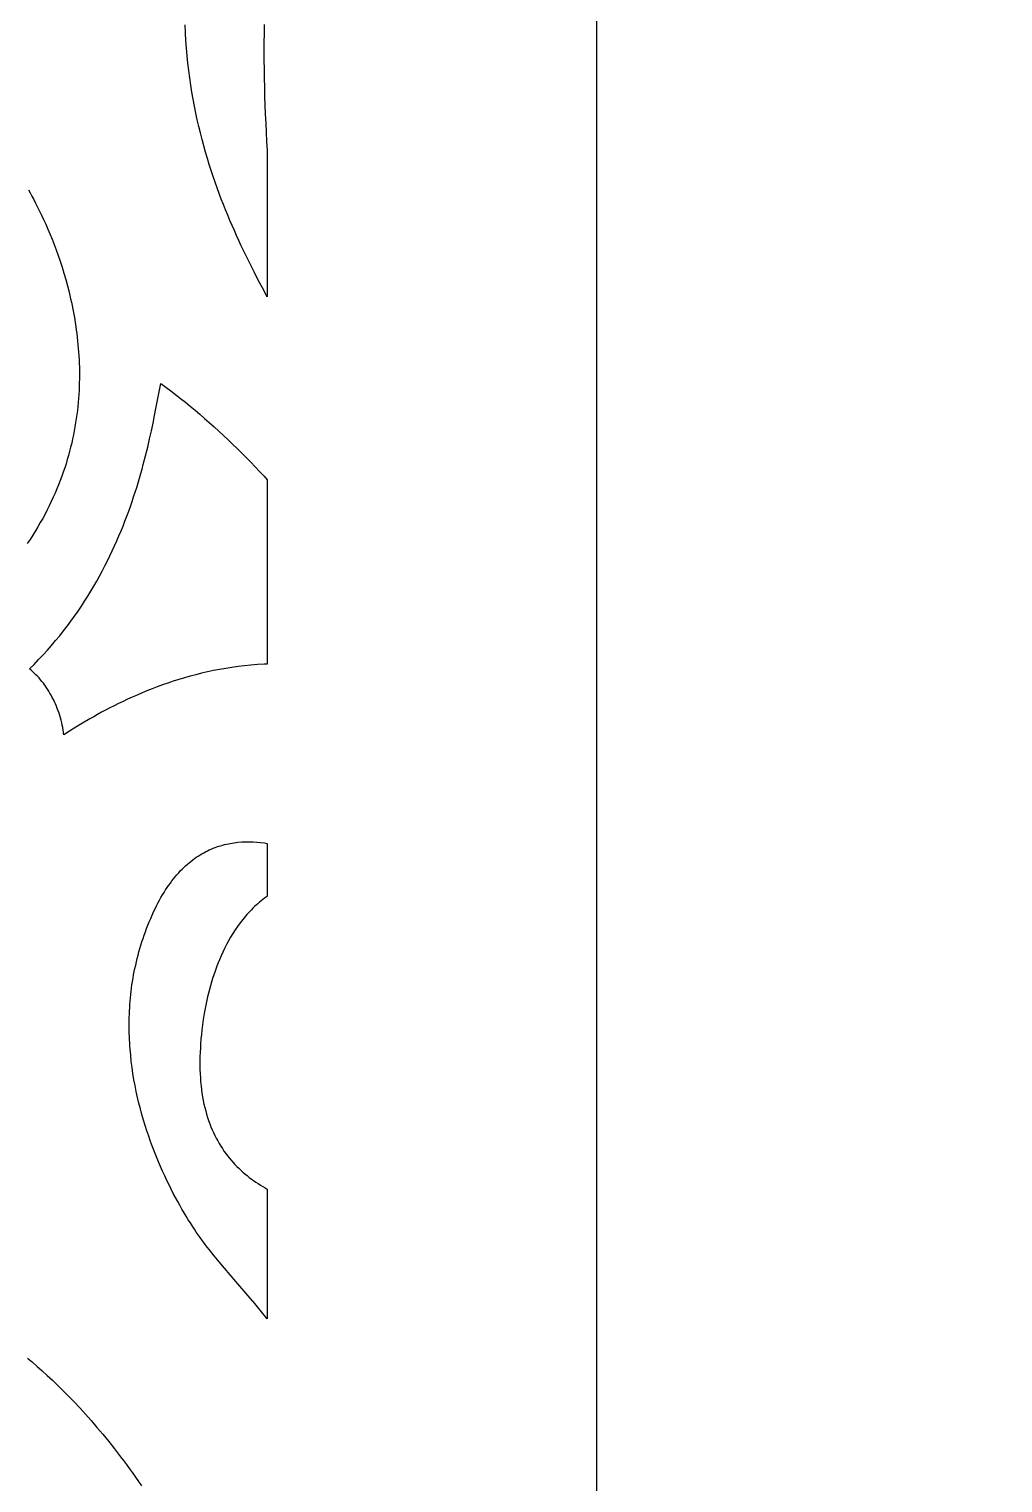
# Model space of a CAD drawing. Extents: x -750 to 750, y -1000 to 1000.
# Drawn here: x -580.4 to -462.2, y -766.8 to -590.3 of the extents above; entities that cross this region are included whole.
import ezdxf

# ---------------------------------------------------------------- set-up
doc = ezdxf.new("R2010")
doc.units = 0
doc.layers.add('LAYER_1', color=18, linetype='CONTINUOUS')

msp = doc.modelspace()

# ---------------------------------------------------------------- linework, layer by layer
at = {"layer": 'LAYER_1'}
msp.add_lwpolyline([(-475.66, 274.46), (-477.41, 255.17, -0.426497), (-483.05, 250.67, 1), (-489.05, 205.44, -0.214305), (-485.57, 203.28, -0.489736), (-510.5, 127.16, 0.182251), (-474.88, 69.45, -0.070235), (-473.9, 68.45, -0.552147), (-511.5, -26.78), (-511.5, -1000), (-750, -1000), (-750, 1000)], format="xyb", dxfattribs=at)
for points in [[(-551.86, -589.76), (-551.88, -590.84), (-551.9, -591.92), (-551.9, -593.01), (-551.9, -594.1), (-551.89, -595.19), (-551.87, -596.28), (-551.85, -597.37), (-551.82, -598.47), (-551.78, -599.56), (-551.73, -600.65), (-551.68, -601.75), (-551.63, -602.84), (-551.57, -603.94), (-551.5, -605.04), (-551.5, -605.08), (-551.5, -622.82), (-552.08, -621.72), (-552.58, -620.77), (-553.09, -619.77), (-553.62, -618.73), (-554.15, -617.66), (-554.42, -617.1), (-554.69, -616.53), (-554.96, -615.96), (-555.22, -615.37), (-555.49, -614.77), (-555.76, -614.16), (-556.03, -613.54), (-556.29, -612.91), (-556.56, -612.27), (-556.82, -611.61), (-557.08, -610.95), (-557.33, -610.28), (-557.58, -609.59), (-557.83, -608.89), (-558.07, -608.19), (-558.31, -607.47), (-558.54, -606.74), (-558.77, -606), (-558.99, -605.25), (-559.21, -604.48), (-559.41, -603.71), (-559.61, -602.92), (-559.81, -602.13), (-559.99, -601.32), (-560.17, -600.5), (-560.33, -599.67), (-560.49, -598.83), (-560.64, -597.98), (-560.78, -597.12), (-560.91, -596.24), (-561.02, -595.35), (-561.13, -594.46), (-561.22, -593.55), (-561.3, -592.63), (-561.37, -591.7), (-561.43, -590.75), (-561.47, -589.8)], [(-580.49, -609.84), (-580.29, -610.2), (-580.07, -610.59), (-579.85, -611.01), (-579.62, -611.45), (-579.38, -611.91), (-579.14, -612.4), (-578.9, -612.91), (-578.65, -613.44), (-578.4, -614), (-578.14, -614.58), (-577.89, -615.18), (-577.63, -615.8), (-577.38, -616.45), (-577.13, -617.11), (-576.89, -617.79), (-576.65, -618.49), (-576.41, -619.21), (-576.19, -619.95), (-575.97, -620.7), (-575.76, -621.47), (-575.56, -622.26), (-575.37, -623.06), (-575.28, -623.46), (-575.19, -623.87), (-575.1, -624.29), (-575.02, -624.71), (-574.95, -625.13), (-574.87, -625.55), (-574.8, -625.98), (-574.74, -626.41), (-574.68, -626.85), (-574.62, -627.28), (-574.57, -627.72), (-574.52, -628.17), (-574.48, -628.62), (-574.44, -629.07), (-574.4, -629.52), (-574.37, -629.97), (-574.35, -630.43), (-574.33, -630.89), (-574.31, -631.36), (-574.31, -631.82), (-574.3, -632.29), (-574.31, -632.76), (-574.32, -633.23), (-574.33, -633.71), (-574.35, -634.19), (-574.38, -634.66), (-574.41, -635.15), (-574.45, -635.63), (-574.5, -636.12), (-574.55, -636.6), (-574.62, -637.09), (-574.68, -637.58), (-574.76, -638.07), (-574.84, -638.57), (-574.93, -639.06), (-575.03, -639.56), (-575.13, -640.06), (-575.24, -640.56), (-575.37, -641.06), (-575.49, -641.56), (-575.63, -642.06), (-575.78, -642.57), (-575.93, -643.07), (-576.09, -643.58), (-576.26, -644.09), (-576.44, -644.59), (-576.63, -645.1), (-576.83, -645.61), (-577.04, -646.12), (-577.25, -646.63), (-577.48, -647.14), (-577.72, -647.65), (-577.96, -648.16), (-578.22, -648.67), (-578.48, -649.19), (-578.76, -649.7), (-579.05, -650.21), (-579.34, -650.72), (-579.65, -651.23), (-579.97, -651.74), (-580.3, -652.26), (-580.63, -652.77)], [(-580.6, -751.63), (-580.02, -752.12), (-579.43, -752.63), (-578.82, -753.17), (-578.2, -753.73), (-577.57, -754.32), (-576.92, -754.94), (-576.27, -755.58), (-575.61, -756.25), (-574.94, -756.95), (-574.26, -757.67), (-573.57, -758.43), (-572.87, -759.21), (-572.17, -760.03), (-571.46, -760.87), (-570.75, -761.74), (-570.03, -762.65), (-569.68, -763.11), (-569.31, -763.59), (-568.95, -764.07), (-568.59, -764.55), (-568.23, -765.05), (-567.86, -765.56), (-567.5, -766.07), (-567.14, -766.59), (-566.77, -767.12)]]:
    msp.add_lwpolyline(points, dxfattribs=at)
for points in [[(-563.83, -633.76), (-563.22, -634.21), (-562.62, -634.67), (-562.03, -635.14), (-561.44, -635.61), (-560.85, -636.09), (-560.26, -636.58), (-559.68, -637.07), (-559.1, -637.57), (-558.53, -638.07), (-557.96, -638.59), (-557.39, -639.1), (-556.82, -639.63), (-556.26, -640.16), (-555.7, -640.69), (-555.15, -641.23), (-554.59, -641.78), (-554.04, -642.33), (-553.5, -642.89), (-552.96, -643.45), (-552.42, -644.02), (-551.88, -644.59), (-551.5, -645.01), (-551.5, -667.39), (-551.89, -667.4), (-552.68, -667.45), (-553.47, -667.51), (-554.25, -667.59), (-555.02, -667.68), (-555.78, -667.79), (-556.54, -667.91), (-557.28, -668.04), (-558.02, -668.18), (-558.75, -668.34), (-559.47, -668.5), (-560.17, -668.68), (-560.87, -668.86), (-561.56, -669.06), (-562.24, -669.26), (-562.91, -669.48), (-563.57, -669.69), (-564.22, -669.92), (-564.86, -670.15), (-565.48, -670.39), (-566.1, -670.64), (-566.7, -670.88), (-567.3, -671.14), (-567.88, -671.39), (-568.45, -671.65), (-569.01, -671.91), (-569.56, -672.18), (-570.09, -672.44), (-570.61, -672.71), (-571.12, -672.97), (-571.62, -673.24), (-572.1, -673.5), (-572.57, -673.77), (-573.03, -674.03), (-573.91, -674.54), (-574.73, -675.04), (-575.49, -675.52), (-576.2, -675.97), (-576.23, -675.68), (-576.28, -675.38), (-576.33, -675.09), (-576.39, -674.8), (-576.45, -674.5), (-576.52, -674.21), (-576.6, -673.92), (-576.69, -673.63), (-576.78, -673.35), (-576.88, -673.06), (-576.99, -672.78), (-577.1, -672.51), (-577.22, -672.23), (-577.34, -671.96), (-577.47, -671.69), (-577.6, -671.43), (-577.74, -671.17), (-577.88, -670.91), (-578.03, -670.67), (-578.19, -670.42), (-578.35, -670.18), (-578.51, -669.95), (-578.68, -669.72), (-578.85, -669.5), (-579.03, -669.28), (-579.21, -669.07), (-579.4, -668.87), (-579.59, -668.68), (-579.78, -668.49), (-579.97, -668.31), (-580.17, -668.14), (-580.38, -667.98), (-579.81, -667.42), (-579.26, -666.85), (-578.72, -666.28), (-578.19, -665.7), (-577.68, -665.12), (-577.19, -664.54), (-576.7, -663.95), (-576.23, -663.36), (-575.77, -662.76), (-575.33, -662.17), (-574.89, -661.57), (-574.47, -660.96), (-574.07, -660.36), (-573.67, -659.75), (-573.28, -659.14), (-572.91, -658.53), (-572.55, -657.92), (-572.2, -657.31), (-571.86, -656.7), (-571.53, -656.09), (-571.21, -655.48), (-570.9, -654.87), (-570.6, -654.26), (-570.31, -653.65), (-570.03, -653.04), (-569.76, -652.43), (-569.5, -651.83), (-569.25, -651.23), (-569, -650.63), (-568.77, -650.03), (-568.54, -649.43), (-568.32, -648.84), (-568.11, -648.25), (-567.91, -647.67), (-567.72, -647.09), (-567.53, -646.52), (-567.35, -645.95), (-567.18, -645.38), (-567.01, -644.82), (-566.85, -644.26), (-566.7, -643.71), (-566.55, -643.17), (-566.27, -642.1), (-566.01, -641.06), (-565.78, -640.05), (-565.56, -639.08), (-565.36, -638.13), (-565.18, -637.23), (-565.01, -636.36), (-564.7, -634.74), (-564.43, -633.31)], [(-553.21, -688.97), (-552.75, -689), (-552.3, -689.04), (-551.85, -689.1), (-551.5, -689.15), (-551.5, -695.55), (-551.6, -695.63), (-551.82, -695.79), (-552.03, -695.95), (-552.24, -696.12), (-552.45, -696.3), (-552.65, -696.47), (-552.85, -696.65), (-553.05, -696.83), (-553.24, -697.02), (-553.42, -697.21), (-553.61, -697.4), (-553.79, -697.59), (-553.96, -697.79), (-554.14, -697.99), (-554.31, -698.19), (-554.47, -698.39), (-554.79, -698.81), (-555.1, -699.23), (-555.39, -699.66), (-555.67, -700.09), (-555.94, -700.54), (-556.2, -700.98), (-556.44, -701.44), (-556.67, -701.89), (-556.89, -702.35), (-557.1, -702.81), (-557.3, -703.27), (-557.49, -703.73), (-557.66, -704.19), (-557.83, -704.65), (-557.99, -705.11), (-558.13, -705.56), (-558.27, -706.01), (-558.4, -706.46), (-558.52, -706.9), (-558.63, -707.34), (-558.74, -707.77), (-558.83, -708.19), (-558.92, -708.6), (-559.01, -709), (-559.08, -709.4), (-559.15, -709.78), (-559.27, -710.51), (-559.37, -711.19), (-559.44, -711.81), (-559.5, -712.37), (-559.55, -712.85), (-559.6, -713.58), (-559.62, -713.95), (-559.65, -714.5), (-559.67, -715.05), (-559.68, -715.58), (-559.68, -716.1), (-559.67, -716.61), (-559.65, -717.11), (-559.62, -717.61), (-559.59, -718.09), (-559.54, -718.56), (-559.48, -719.03), (-559.42, -719.48), (-559.35, -719.93), (-559.26, -720.37), (-559.18, -720.79), (-559.08, -721.21), (-558.97, -721.62), (-558.86, -722.02), (-558.74, -722.42), (-558.61, -722.8), (-558.47, -723.18), (-558.33, -723.54), (-558.18, -723.9), (-558.02, -724.25), (-557.86, -724.6), (-557.69, -724.93), (-557.51, -725.26), (-557.33, -725.58), (-557.14, -725.89), (-556.95, -726.19), (-556.75, -726.49), (-556.54, -726.78), (-556.33, -727.06), (-556.11, -727.33), (-555.89, -727.6), (-555.66, -727.86), (-555.43, -728.11), (-555.19, -728.36), (-554.95, -728.59), (-554.71, -728.83), (-554.46, -729.05), (-554.2, -729.27), (-553.94, -729.48), (-553.68, -729.69), (-553.42, -729.89), (-553.15, -730.08), (-552.87, -730.27), (-552.6, -730.45), (-552.32, -730.63), (-552.04, -730.8), (-551.75, -730.96), (-551.5, -731.1), (-551.5, -746.85), (-552.21, -745.99), (-553.02, -745.01), (-553.81, -744.08), (-555.31, -742.32), (-556.7, -740.7), (-557.34, -739.94), (-557.95, -739.2), (-558.51, -738.5), (-558.78, -738.16), (-559.04, -737.83), (-559.45, -737.28), (-559.66, -736.98), (-559.88, -736.66), (-560.11, -736.32), (-560.35, -735.97), (-560.59, -735.61), (-560.83, -735.22), (-561.08, -734.83), (-561.33, -734.41), (-561.59, -733.98), (-561.85, -733.54), (-562.11, -733.08), (-562.37, -732.61), (-562.63, -732.13), (-562.9, -731.63), (-563.16, -731.12), (-563.42, -730.59), (-563.68, -730.06), (-563.94, -729.51), (-564.2, -728.95), (-564.45, -728.37), (-564.7, -727.79), (-564.95, -727.19), (-565.19, -726.58), (-565.43, -725.97), (-565.66, -725.34), (-565.88, -724.7), (-566.1, -724.05), (-566.31, -723.4), (-566.52, -722.73), (-566.71, -722.05), (-566.9, -721.37), (-567.07, -720.68), (-567.24, -719.98), (-567.4, -719.27), (-567.54, -718.55), (-567.68, -717.83), (-567.8, -717.1), (-567.91, -716.37), (-568, -715.62), (-568.08, -714.87), (-568.12, -714.5), (-568.15, -714.12), (-568.18, -713.74), (-568.2, -713.36), (-568.22, -712.98), (-568.24, -712.59), (-568.25, -712.21), (-568.26, -711.82), (-568.27, -711.44), (-568.27, -711.05), (-568.26, -710.66), (-568.25, -710.27), (-568.24, -709.88), (-568.22, -709.49), (-568.2, -709.09), (-568.17, -708.7), (-568.14, -708.31), (-568.11, -707.91), (-568.07, -707.51), (-568.02, -707.12), (-567.97, -706.72), (-567.92, -706.32), (-567.85, -705.92), (-567.79, -705.52), (-567.72, -705.12), (-567.64, -704.72), (-567.56, -704.32), (-567.47, -703.92), (-567.38, -703.51), (-567.28, -703.11), (-567.18, -702.71), (-567.07, -702.3), (-566.95, -701.9), (-566.83, -701.5), (-566.71, -701.09), (-566.57, -700.69), (-566.43, -700.28), (-566.29, -699.88), (-566.14, -699.47), (-565.98, -699.07), (-565.82, -698.66), (-565.65, -698.26), (-565.47, -697.85), (-565.29, -697.45), (-565.12, -697.09), (-564.94, -696.73), (-564.77, -696.39), (-564.59, -696.05), (-564.4, -695.73), (-564.22, -695.41), (-564.03, -695.1), (-563.84, -694.8), (-563.65, -694.51), (-563.46, -694.23), (-563.26, -693.96), (-563.07, -693.69), (-562.87, -693.44), (-562.66, -693.19), (-562.46, -692.95), (-562.25, -692.72), (-562.05, -692.5), (-561.84, -692.29), (-561.63, -692.08), (-561.41, -691.88), (-561.2, -691.69), (-560.98, -691.51), (-560.77, -691.33), (-560.55, -691.16), (-560.33, -691), (-560.11, -690.84), (-559.88, -690.7), (-559.66, -690.55), (-559.44, -690.42), (-559.21, -690.29), (-558.99, -690.17), (-558.76, -690.06), (-558.53, -689.95), (-558.3, -689.85), (-558.07, -689.75), (-557.84, -689.66), (-557.61, -689.58), (-557.38, -689.5), (-557.15, -689.43), (-556.92, -689.36), (-556.69, -689.3), (-556.45, -689.24), (-556.22, -689.19), (-555.99, -689.15), (-555.76, -689.11), (-555.52, -689.07), (-555.29, -689.04), (-555.06, -689.02), (-554.59, -688.98), (-554.13, -688.96), (-553.67, -688.96)]]:
    msp.add_lwpolyline(points, close=True, dxfattribs=at)

doc.saveas('drawing.dxf')
